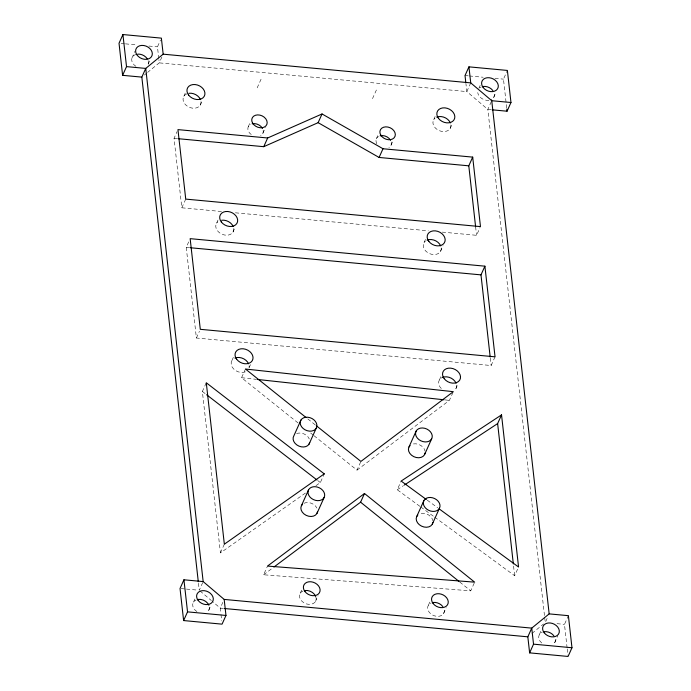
<?xml version="1.0" encoding="UTF-8"?>
<svg xmlns="http://www.w3.org/2000/svg" width="691" height="691" viewBox="0 0 691 691"><rect width="100%" height="100%" fill="white"/><g stroke="black" fill="none" stroke-linecap="round" stroke-linejoin="round"><path stroke-width="0.52" stroke-dasharray="3.46 2.59" d="M131.955 58.001L134.995 51.238M148.159 64.168L149.895 60.298M158.783 58.597L157.47 46.841L160.511 40.069M161.867 57.077L159.258 62.872L147.641 72.374M183.841 96.265L185.577 92.395M221.474 211.506L181.819 207.801L174.046 138.312L177.086 131.54M200.217 105.196L202.394 100.368M181.819 207.801L185.732 199.103M257.173 87.887L261.077 79.18M495.041 356.824L491.128 365.522L196.391 338.011L186.242 247.361L189.282 240.589M248.233 126.781L250.401 121.944M216.577 223.21L218.321 219.349M262.865 133.32L265.465 127.515M232.953 232.15L235.13 227.313M196.391 338.011L199.431 331.248M305.448 493.063L220.429 552.895L202.368 391.46L206.281 382.762M231.943 360.503L234.111 355.666M298.011 422.909L241.556 377.718L245.46 369.02M249.183 367.5L250.488 364.598M372.501 98.649L376.414 89.951M376.336 138.848L378.513 134.011M391.054 145.179L393.231 140.342M193.445 602.172L195.182 598.311M202.722 582.556L199.25 590.287L198.291 581.718M220.429 552.895L224.342 544.197M208.647 610.473L210.815 605.636M433.732 119.595L435.477 115.725M222.873 602.319L220.265 608.115L220.861 613.461M450.109 128.526L452.285 123.689M470.735 82.885L466.822 91.583L159.258 62.872L158.904 59.668M478.88 88.267L480.185 85.364M474.199 583.118L470.726 590.857L263.599 574.774L267.512 566.076M424.067 242.584L425.811 238.715M491.318 101.681L487.837 109.411L544.534 616.156M315.968 485.661L320.348 482.568L324.26 473.871M493.65 97.526L495.818 92.689M506.702 108.003L503.471 79.137L506.952 71.406M440.443 251.515L443.052 245.711M300.24 593.267L302.408 588.438M314.025 435.727L357.005 470.122L360.909 461.424M442.266 232.116L476.565 235.311L480.038 227.581M315.442 601.567L318.05 595.763M439.433 379.869L441.169 375.999M419.852 506.304L397.239 489.746L401.151 481.048M357.005 470.122L449.409 400.374L452.89 392.635M455.81 388.8L457.978 383.971M428.385 605.23L430.122 601.36M443.587 613.53L446.196 607.726M434.639 517.136L514.648 575.715L518.129 567.985M539.446 634.468L541.623 629.639M545.691 621.615L547.859 616.778M554.657 642.768L557.697 635.996M567.112 647.899L564.478 624.379L568.391 615.672M144.324 75.086L146.812 73.047M531.975 633.431L543.592 623.938M263.599 574.774L273.04 567.708M397.239 489.746L403.518 485.618M121.158 43.447L124.363 43.749M125.434 43.853L137.181 44.95M148.928 46.038L157.47 46.841M465.026 75.544L468.23 75.846M469.301 75.95L483.182 77.245M494.929 78.342L503.471 79.137M491.042 109.714L487.837 109.411L466.822 91.583L465.984 84.103M174.046 138.312L178.313 138.71M235.406 212.802L428.334 230.811M186.242 247.361L190.535 247.758M181.094 588.594L185.369 588.991M186.432 589.086L198.179 590.183M557.006 623.679L564.478 624.379M223.478 608.417L220.265 608.115L212.18 601.256M241.556 377.718L256.551 379.35M445.125 399.908L449.409 400.374M427.245 500.154L437.679 507.79M420.724 506.944L433.767 516.497M202.368 391.46L205.763 394.086M317.808 480.608L320.348 482.568M307.823 418.927L315.407 425M310.656 433.024L313.178 435.054M459.8 582.055L470.726 590.857M200.062 590.969L211.377 600.574M567.233 648.97L567.95 655.379M544.655 617.227L545.139 621.511M475.607 226.76L476.565 235.311M490.299 358.059L491.128 365.522M513.568 566.076L514.648 575.715M220.982 614.532L221.699 620.95M555.383 639.4A8.681 6.599 24.2 0 1 553.491 644.081M541.709 642.984A8.681 6.599 24.2 0 1 542.21 632.213M201.003 101.568A9.346 7.109 24.2 0 1 188.272 106.794A9.346 7.109 24.2 0 1 186.82 93.838M450.895 124.898A9.346 7.109 24.2 0 1 439.26 130.651A9.346 7.109 24.2 0 1 434.985 118.178M233.739 228.514A9.346 7.109 24.2 0 1 222.105 234.275A9.346 7.109 24.2 0 1 217.829 221.794M245.34 371.87A9.346 7.109 24.2 0 1 233.523 368.856A9.346 7.109 24.2 0 1 233.195 359.087M249.097 365.807A9.346 7.109 24.2 0 1 249.01 367.716M456.587 385.172A9.346 7.109 24.2 0 1 454.557 390.216M441.29 388.506A9.346 7.109 24.2 0 1 442.404 377.433M441.229 247.888A9.346 7.109 24.2 0 1 429.595 253.64A9.346 7.109 24.2 0 1 425.319 241.168M135.946 66.345A8.681 6.599 24.2 0 1 135.799 54.468M148.116 60.609A8.681 6.599 24.2 0 1 147.338 65.688M494.376 94.157A8.681 6.599 24.2 0 1 490.886 99.789M488.952 100.29A8.681 6.599 24.2 0 1 477.714 92.603M479.606 87.912A8.681 6.599 24.2 0 1 481.204 86.971M209.373 607.104A8.681 6.599 24.2 0 1 207.481 611.785M196.909 611.57A8.681 6.599 24.2 0 1 196.209 599.918M413.434 443.924A8.681 6.599 24.2 0 1 425.06 451.145M296.612 433.594A8.681 6.599 24.2 0 1 309.292 438.958M421.208 513.422A8.681 6.599 24.2 0 1 432.834 520.634M304.005 503.264A8.681 6.599 24.2 0 1 316.893 508.049M391.244 141.94A8.016 6.089 24.2 0 1 388.895 147.563M376.837 143.745A8.016 6.089 24.2 0 1 378.495 136.455M263.116 130.098A8.016 6.089 24.2 0 1 260.645 135.661M251.265 134.581A8.016 6.089 24.2 0 1 250.453 124.44M315.683 596.368A8.681 6.599 24.2 0 1 311.416 604.21A8.681 6.599 24.2 0 1 300.62 599.65A8.681 6.599 24.2 0 1 303.004 591.012M444.322 610.153A8.681 6.599 24.2 0 1 432.497 615.007A8.681 6.599 24.2 0 1 431.149 602.975"/><path stroke-width="1.04" d="M163.171 54.174L161.374 38.135L122.929 34.55L119.025 43.248L122.609 75.328L141.836 77.116L145.741 68.418L163.171 54.174L470.735 82.885L491.75 100.713L510.969 102.51L507.384 70.439L468.939 66.846L465.026 75.544L465.864 83.032M122.609 75.328L126.522 66.621L122.929 34.55M178.313 138.71L263.746 146.682L267.659 137.984L322.041 113.963L382.995 148.746L472.696 157.125L480.47 226.613L185.732 199.103L177.95 129.614L267.659 137.984M263.746 146.682L318.128 122.67L322.041 113.963M183.936 579.792L180.031 588.49L183.616 620.561L222.061 624.154L225.974 615.456L224.178 599.417L203.163 581.589L183.936 579.792L187.529 611.863L183.616 620.561M318.128 122.67L379.083 157.453L382.995 148.746M300.956 420.033L293.848 435.857A8.681 6.599 24.2 0 0 298.978 446.127A8.681 6.599 24.2 0 0 309.698 442.551M309.05 444.149L316.158 428.334A8.681 6.599 24.2 0 0 307.78 417.234A8.681 6.599 24.2 0 0 301.734 426.986A8.681 6.599 24.2 0 0 316.158 428.334M301.431 505.682L308.54 489.859M475.607 226.76L468.792 165.823L472.696 157.125M317.014 513.309L324.122 497.494A8.681 6.599 24.2 0 0 315.079 486.697A8.681 6.599 24.2 0 0 309.801 496.846A8.681 6.599 24.2 0 0 324.122 497.494M492.113 109.817L507.064 111.208L510.969 102.51M273.904 567.069L360.59 502.193L364.502 493.495L474.639 582.15L267.512 566.076L364.502 493.495M490.178 356.988L480.988 274.871L484.901 266.173L190.155 238.654L200.295 329.313L495.041 356.824L484.901 266.173M408.994 446.956L416.103 431.132M424.576 454.583L431.685 438.768A8.681 6.599 24.2 0 0 422.642 427.971A8.681 6.599 24.2 0 0 417.364 438.12A8.681 6.599 24.2 0 0 431.685 438.768M416.768 516.445L423.877 500.63M432.35 524.08L439.459 508.256A8.681 6.599 24.2 0 0 430.415 497.46A8.681 6.599 24.2 0 0 425.138 507.609A8.681 6.599 24.2 0 0 439.459 508.256M513.335 563.934L497.632 423.583L501.536 414.876L401.151 481.048L426.373 499.515M527.829 636.826L531.742 628.128L549.164 613.884L568.391 615.672L571.975 647.752L568.071 656.45L529.626 652.865L527.829 636.826L224.558 608.521M529.626 652.865L533.53 644.159L531.742 628.128L224.178 599.417M404.408 485.022L497.632 423.583M126.522 66.621L145.741 68.418L203.163 581.589M379.083 157.453L468.792 165.823M190.535 247.758L480.988 274.871M187.529 611.863L225.974 615.456M533.53 644.159L571.975 647.752M257.622 379.471L444.054 399.787M439.416 509.068L518.561 567.017L501.536 414.876M206.609 394.742L316.953 479.951M306.139 417.58L245.46 369.02L453.322 391.676L360.909 461.424L316.253 425.673M360.59 502.193L458.954 581.381M506.823 109.074L507.064 111.208M491.75 100.713L549.164 613.884M468.939 66.846L470.735 82.885M141.836 77.116L198.291 581.718M544.145 631.704A8.681 6.599 24.2 0 1 553.88 635.815M188.902 93.285A9.346 7.109 24.2 0 1 200.476 99.608M436.712 117.159A9.346 7.109 24.2 0 1 450.368 122.929M221.638 220.239A9.346 7.109 24.2 0 1 233.213 226.553M234.914 358.068A9.346 7.109 24.2 0 1 248.579 363.837M442.404 377.433A9.346 7.109 24.2 0 1 456.069 383.211M427.047 240.148A9.346 7.109 24.2 0 1 440.703 245.918M137.811 54.105A8.681 6.599 24.2 0 1 147.261 58.821M483.139 86.461A8.681 6.599 24.2 0 1 492.873 90.581M198.136 599.408A8.681 6.599 24.2 0 1 208.889 605.273M425.103 452.942A8.681 6.599 24.2 0 1 413.736 456.63A8.681 6.599 24.2 0 1 410.048 445.565M432.877 522.431A8.681 6.599 24.2 0 1 421.51 526.119A8.681 6.599 24.2 0 1 417.822 515.063M317.54 511.668A8.681 6.599 24.2 0 1 306.182 515.356A8.681 6.599 24.2 0 1 302.485 504.292M380.154 135.799A8.016 6.089 24.2 0 1 390.553 140.273M252.129 123.801A8.016 6.089 24.2 0 1 262.468 128.422M304.93 590.503A8.681 6.599 24.2 0 1 315.683 596.368M433.084 602.466A8.681 6.599 24.2 0 1 442.81 606.577M324.26 473.871L224.342 544.197L206.281 382.762L324.26 473.871M188.591 95.047A9.346 7.109 24.2 0 0 204.13 96.498A9.346 7.109 24.2 0 0 195.104 84.552A9.346 7.109 24.2 0 0 188.591 95.047M438.483 118.377A9.346 7.109 24.2 0 0 454.022 119.828A9.346 7.109 24.2 0 0 444.995 107.874A9.346 7.109 24.2 0 0 438.483 118.377M444.175 378.651A9.346 7.109 24.2 0 0 459.714 380.102A9.346 7.109 24.2 0 0 450.687 368.148A9.346 7.109 24.2 0 0 444.175 378.651M236.685 359.285A9.346 7.109 24.2 0 0 252.224 360.737A9.346 7.109 24.2 0 0 243.197 348.782A9.346 7.109 24.2 0 0 236.685 359.285M221.327 221.992A9.346 7.109 24.2 0 0 236.866 223.443A9.346 7.109 24.2 0 0 227.84 211.498A9.346 7.109 24.2 0 0 221.327 221.992M428.817 241.366A9.346 7.109 24.2 0 0 444.356 242.817A9.346 7.109 24.2 0 0 435.33 230.863A9.346 7.109 24.2 0 0 428.817 241.366M544.137 632.723A8.681 6.599 24.2 0 0 558.561 634.07A8.681 6.599 24.2 0 0 550.183 622.971A8.681 6.599 24.2 0 0 544.137 632.723M136.766 54.641A8.681 6.599 24.2 0 0 151.251 56.982A8.681 6.599 24.2 0 0 143.883 45.52A8.681 6.599 24.2 0 0 136.766 54.641M483.13 87.481A8.681 6.599 24.2 0 0 497.555 88.828A8.681 6.599 24.2 0 0 489.176 77.729A8.681 6.599 24.2 0 0 483.13 87.481M380.75 135.047A8.016 6.089 24.2 0 0 394.103 137.829A8.016 6.089 24.2 0 0 387.971 127.058A8.016 6.089 24.2 0 0 380.75 135.047M252.535 122.972A8.016 6.089 24.2 0 0 265.88 125.943A8.016 6.089 24.2 0 0 259.954 115.129A8.016 6.089 24.2 0 0 252.535 122.972M304.921 591.522A8.681 6.599 24.2 0 0 319.354 592.861A8.681 6.599 24.2 0 0 310.967 581.77A8.681 6.599 24.2 0 0 304.921 591.522M433.076 603.476A8.681 6.599 24.2 0 0 447.5 604.824A8.681 6.599 24.2 0 0 439.122 593.733A8.681 6.599 24.2 0 0 433.076 603.476M198.127 600.419A8.681 6.599 24.2 0 0 212.56 601.766A8.681 6.599 24.2 0 0 204.173 590.675A8.681 6.599 24.2 0 0 198.127 600.419"/></g></svg>
